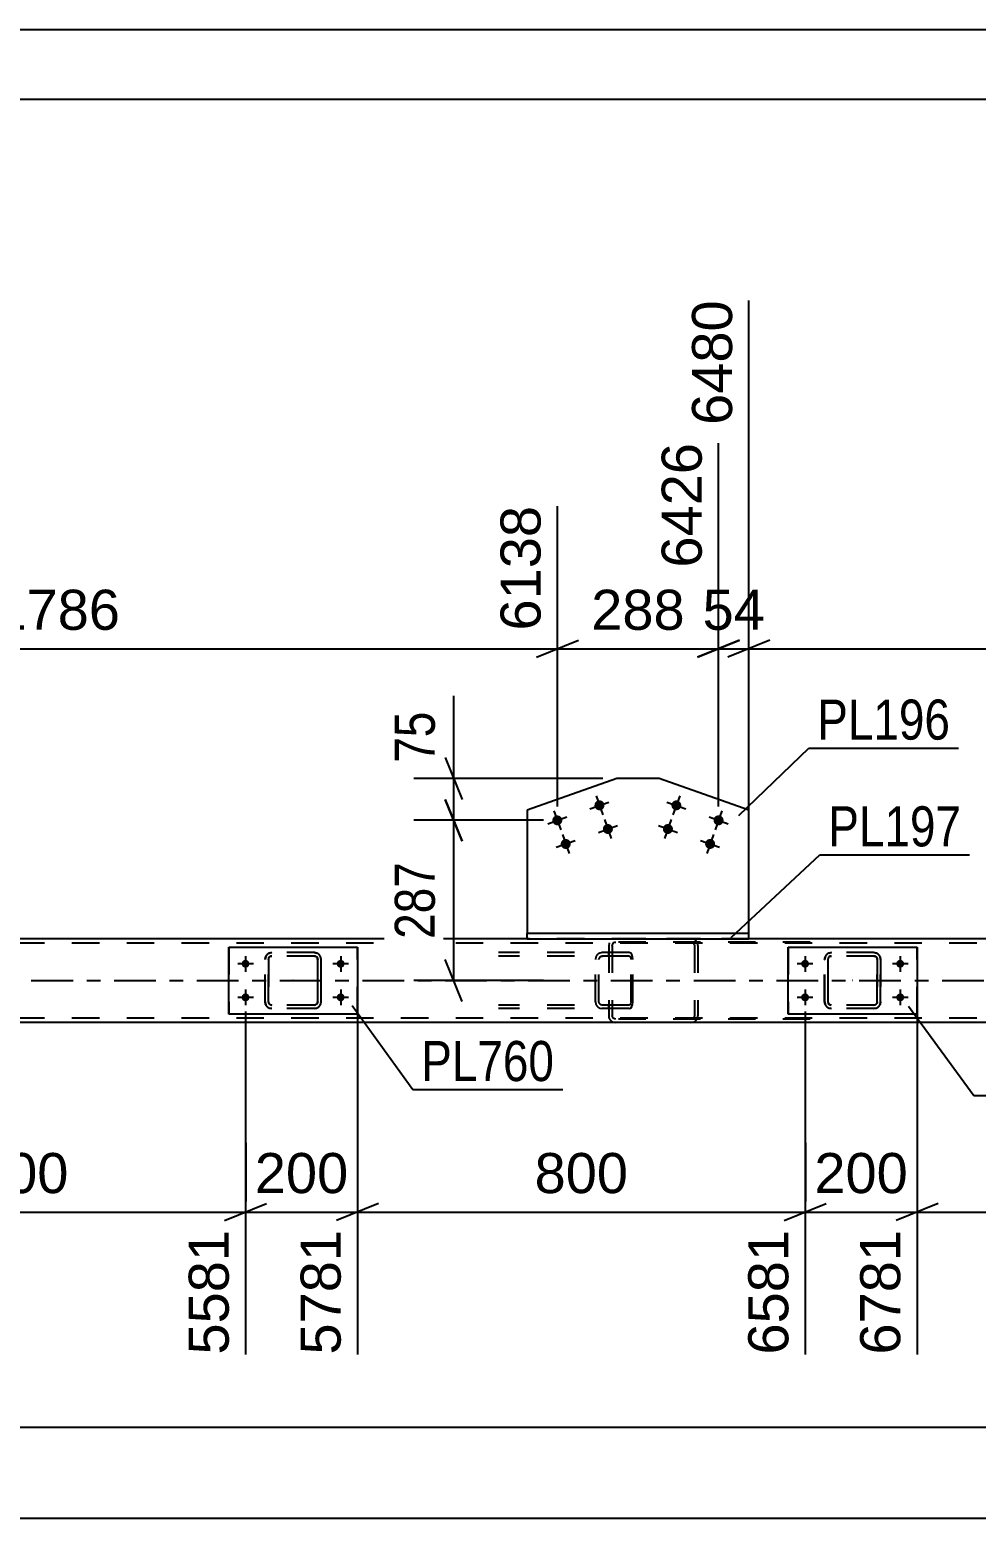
# Model space of a CAD drawing. Header units: millimetres. Extents: x -88 to 753, y -403 to 191.
# Drawn here: x 192.1 to 259.8, y 84.7 to 191.1 of the extents above; entities that cross this region are included whole.
import ezdxf

# ---------------------------------------------------------------- set-up
doc = ezdxf.new("R2010")
doc.units = ezdxf.units.MM
doc.linetypes.add('DXK_LINE_DOT2', pattern=[3.9198, 1.9599, -1.9599])
doc.linetypes.add('DXK_LINE_DOT3', pattern=[5.9187, 2.979, -0.9799, 0.9799, -0.9799])
doc.styles.add('Arial', font='arial.ttf', dxfattribs={"height": 0.2})
doc.styles.add('Arial Narrow', font='ARIALN.TTF', dxfattribs={"height": 0.2})

# ---------------------------------------------------------------- blocks, each defined once
blk = doc.blocks.new('Unknown-317404679-1115')
at = {"color": 5, "linetype": 'Continuous'}
for p, q in [((752.89, 191.12), (-88.11, 191.12)), ((747.89, 186.12), (-83.11, 186.12))]:
    blk.add_line(p, q, dxfattribs=at)
blk = doc.blocks.new('Part-317404679-1723 - 1690')
at = {"color": 7, "linetype": 'DXK_LINE_DOT2'}
for p, q in [((233.55, 125.8), (233.52, 125.66)), ((233.52, 125.66), (233.52, 120.62)), ((233.56, 125.85), (233.55, 125.8)), ((233.77, 125.66), (233.79, 125.75)), ((233.77, 125.66), (233.77, 120.62)), ((233.79, 125.75), (233.85, 125.83)), ((234.03, 126.14), (233.83, 126.11)), ((233.85, 125.83), (233.93, 125.88)), ((233.93, 125.88), (234.03, 125.9)), ((247.93, 126.14), (234.03, 126.14)), ((247.93, 125.9), (234.03, 125.9)), ((239.59, 126.11), (239.39, 126.14)), ((239.39, 125.9), (239.49, 125.88)), ((239.49, 125.88), (239.57, 125.83)), ((239.57, 125.83), (239.63, 125.75)), ((239.63, 125.75), (239.65, 125.66)), ((239.65, 125.66), (239.65, 120.62)), ((239.88, 125.8), (239.87, 125.85)), ((239.9, 125.66), (239.88, 125.8)), ((239.9, 125.66), (239.9, 120.62)), ((233.52, 120.62), (233.54, 120.54)), ((233.54, 120.54), (233.56, 120.44)), ((233.79, 120.53), (233.77, 120.62)), ((233.85, 120.45), (233.79, 120.53)), ((233.93, 120.4), (233.85, 120.45)), ((234.03, 120.38), (233.93, 120.4)), ((247.93, 120.38), (234.03, 120.38)), ((239.49, 120.4), (239.39, 120.38)), ((239.57, 120.45), (239.49, 120.4)), ((239.63, 120.53), (239.57, 120.45)), ((239.65, 120.62), (239.63, 120.53)), ((239.87, 120.44), (239.89, 120.54)), ((239.89, 120.54), (239.9, 120.62)), ((233.83, 120.18), (234.03, 120.14)), ((247.93, 120.14), (234.03, 120.14)), ((239.39, 120.14), (239.59, 120.18))]:
    blk.add_line(p, q, dxfattribs=at)
for centre, start, end in [((239.41, 125.64), 24.32, 69.2417), ((234.01, 120.64), 204.32, 249.2417), ((239.41, 120.64), 290.7583, 335.68)]:
    blk.add_arc(centre, 0.496, start, end, dxfattribs=at)
blk = doc.blocks.new('Bolt-317404679-1872 - 1690')
at = {"linetype": 'Continuous'}
for points in [[(233.2, 135.79, -1), (232.52, 135.55, -1)], [(230.18, 134.72, -1), (229.51, 134.48, -1)], [(233.8, 134.1, -1), (233.12, 133.86, -1)], [(230.79, 133.03, -1), (230.11, 132.79, -1)]]:
    blk.add_hatch(color=1, dxfattribs=at).paths.add_polyline_path(points)
at = {"color": 1, "linetype": 'Continuous'}
for p, q in [((232.62, 136.35), (233.1, 134.99)), ((229.6, 135.28), (230.09, 133.92)), ((232.18, 135.43), (233.54, 135.91)), ((229.17, 134.36), (230.52, 134.84)), ((232.78, 133.74), (234.14, 134.22)), ((233.22, 134.65), (233.7, 133.3)), ((229.77, 132.67), (231.13, 133.15)), ((230.21, 133.58), (230.69, 132.23))]:
    blk.add_line(p, q, dxfattribs=at)
blk = doc.blocks.new('Part-317404679-1804 - 1690')
at = {"color": 7, "linetype": 'DXK_LINE_DOT2'}
for p, q in [((234.99, 125.14), (225.63, 125.14)), ((234.99, 124.9), (225.63, 124.9)), ((232.61, 124.85), (232.57, 124.66)), ((232.57, 121.62), (232.57, 124.66)), ((232.82, 124.66), (232.84, 124.75)), ((232.82, 121.62), (232.82, 124.66)), ((232.84, 124.75), (232.9, 124.83)), ((233.07, 125.14), (232.88, 125.11)), ((232.9, 124.83), (232.98, 124.88)), ((232.98, 124.88), (233.07, 124.9)), ((233.52, 124.9), (233.52, 125.14)), ((235.09, 125.11), (234.99, 125.14)), ((234.99, 124.9), (235.04, 124.88)), ((235.04, 124.88), (235.08, 124.83)), ((235.08, 124.83), (235.11, 124.75)), ((235.18, 125), (235.09, 125.11)), ((235.11, 124.75), (235.12, 124.66)), ((235.12, 121.62), (235.12, 124.66)), ((235.23, 124.85), (235.18, 125)), ((235.25, 124.66), (235.23, 124.85)), ((235.25, 121.62), (235.25, 124.66)), ((234.99, 121.38), (225.63, 121.38)), ((232.57, 121.62), (232.61, 121.44)), ((232.84, 121.53), (232.82, 121.62)), ((232.9, 121.45), (232.84, 121.53)), ((232.98, 121.4), (232.9, 121.45)), ((233.07, 121.38), (232.98, 121.4)), ((233.52, 121.14), (233.52, 121.38)), ((235.04, 121.4), (234.99, 121.38)), ((235.08, 121.45), (235.04, 121.4)), ((235.11, 121.53), (235.08, 121.45)), ((235.12, 121.62), (235.11, 121.53)), ((235.18, 121.28), (235.23, 121.44)), ((235.23, 121.44), (235.25, 121.62)), ((234.99, 121.14), (225.63, 121.14)), ((232.88, 121.18), (233.07, 121.14)), ((234.99, 121.14), (235.09, 121.18)), ((235.09, 121.18), (235.18, 121.28))]:
    blk.add_line(p, q, dxfattribs=at)
for centre, start, end in [((233.06, 124.65), 111.1513, 156.1049), ((233.06, 121.64), 203.8951, 248.8487)]:
    blk.add_arc(centre, 0.492, start, end, dxfattribs=at)
blk = doc.blocks.new('Part-317404679-1816 - 1690')
at = {"color": 2, "linetype": 'Continuous'}
for p, q in [((246.36, 120.74), (246.36, 125.54)), ((246.36, 125.54), (246.36, 125.54)), ((246.36, 125.54), (255.56, 125.54)), ((255.56, 125.54), (255.56, 120.74)), ((246.36, 120.74), (246.36, 120.74)), ((255.56, 120.74), (246.36, 120.74))]:
    blk.add_line(p, q, dxfattribs=at)
at = {"color": 7, "linetype": 'DXK_LINE_DOT2'}
for p, q in [((246.36, 125.54), (246.36, 120.74)), ((246.36, 125.54), (246.36, 125.54)), ((255.56, 120.74), (255.56, 125.54)), ((246.36, 120.74), (246.36, 120.74))]:
    blk.add_line(p, q, dxfattribs=at)
blk = doc.blocks.new('Part-317404679-1834 - 1690')
at = {"color": 7, "linetype": 'DXK_LINE_DOT2'}
for p, q in [((248.95, 124.66), (248.99, 124.85)), ((248.95, 124.66), (248.96, 124.66)), ((248.95, 121.62), (248.95, 124.66)), ((249, 124.85), (248.96, 124.66)), ((248.96, 121.62), (248.96, 124.66)), ((249.21, 124.75), (249.19, 124.66)), ((249.2, 124.66), (249.19, 124.66)), ((249.19, 124.66), (249.19, 121.62)), ((249.2, 124.66), (249.22, 124.75)), ((249.2, 121.62), (249.2, 124.66)), ((249.26, 124.83), (249.21, 124.75)), ((249.22, 124.75), (249.27, 124.83)), ((249.25, 125.11), (249.43, 125.14)), ((249.44, 125.14), (249.25, 125.11)), ((249.25, 125.11), (249.25, 125.11)), ((249.34, 124.88), (249.26, 124.83)), ((249.27, 124.83), (249.35, 124.88)), ((249.43, 124.9), (249.34, 124.88)), ((249.35, 124.88), (249.44, 124.9)), ((252.48, 125.14), (249.43, 125.14)), ((252.48, 124.9), (249.43, 124.9)), ((252.47, 125.14), (252.66, 125.11)), ((252.57, 124.88), (252.47, 124.9)), ((252.66, 125.11), (252.48, 125.14)), ((252.48, 124.9), (252.57, 124.88)), ((252.57, 124.88), (252.57, 124.88)), ((252.57, 124.88), (252.65, 124.83)), ((252.64, 124.83), (252.57, 124.88)), ((252.7, 124.75), (252.64, 124.83)), ((252.65, 124.83), (252.7, 124.75)), ((252.7, 124.75), (252.72, 124.66)), ((252.71, 124.66), (252.7, 124.75)), ((252.72, 124.66), (252.71, 124.66)), ((252.71, 124.66), (252.71, 121.62)), ((252.72, 121.62), (252.72, 124.66)), ((252.92, 124.85), (252.95, 124.66)), ((252.96, 124.66), (252.92, 124.85)), ((252.96, 124.66), (252.95, 124.66)), ((252.95, 124.66), (252.95, 121.62)), ((252.96, 121.62), (252.96, 124.66)), ((248.96, 121.62), (248.95, 121.62)), ((248.99, 121.44), (248.95, 121.62)), ((248.96, 121.62), (249, 121.44)), ((249.19, 121.62), (249.2, 121.62)), ((249.19, 121.62), (249.21, 121.53)), ((249.22, 121.53), (249.2, 121.62)), ((249.21, 121.53), (249.26, 121.45)), ((249.27, 121.45), (249.22, 121.53)), ((249.26, 121.45), (249.34, 121.4)), ((249.35, 121.4), (249.27, 121.45)), ((249.34, 121.4), (249.43, 121.38)), ((249.44, 121.38), (249.35, 121.4)), ((252.48, 121.38), (249.43, 121.38)), ((252.47, 121.38), (252.57, 121.4)), ((252.57, 121.4), (252.48, 121.38)), ((252.65, 121.45), (252.57, 121.4)), ((252.57, 121.4), (252.64, 121.45)), ((252.57, 121.4), (252.57, 121.4)), ((252.64, 121.45), (252.7, 121.53)), ((252.7, 121.53), (252.65, 121.45)), ((252.72, 121.62), (252.7, 121.53)), ((252.7, 121.53), (252.71, 121.62)), ((252.71, 121.62), (252.72, 121.62)), ((252.95, 121.62), (252.92, 121.44)), ((252.92, 121.44), (252.96, 121.62)), ((252.95, 121.62), (252.96, 121.62)), ((249.25, 121.18), (249.25, 121.18)), ((249.43, 121.14), (249.25, 121.18)), ((249.25, 121.18), (249.44, 121.14)), ((252.48, 121.14), (249.43, 121.14)), ((252.66, 121.18), (252.47, 121.14)), ((252.48, 121.14), (252.66, 121.18))]:
    blk.add_line(p, q, dxfattribs=at)
at = {"color": 7, "linetype": 'DXK_LINE_DOT3'}
blk.add_line((250.96, 123.14), (250.95, 123.14), dxfattribs=at)
at = {"color": 7, "linetype": 'DXK_LINE_DOT2'}
for centre, start, end in [((249.43, 124.66), 112.5, 157.5), ((249.44, 124.66), 112.5, 157.5), ((252.47, 124.66), 22.5, 67.5), ((252.48, 124.66), 22.5, 67.5), ((249.43, 121.62), 202.5, 247.5), ((249.44, 121.62), 202.5, 247.5), ((252.47, 121.62), 292.5, 337.5), ((252.48, 121.62), 292.5, 337.5)]:
    blk.add_arc(centre, 0.48, start, end, dxfattribs=at)
blk = doc.blocks.new('Bolt-317404679-1858 - 1690')
at = {"linetype": 'Continuous'}
for points in [[(238.69, 135.55, -1), (238.02, 135.79, -1)], [(238.09, 133.86, -1), (237.41, 134.1, -1)], [(241.71, 134.48, -1), (241.03, 134.72, -1)], [(241.11, 132.79, -1), (240.43, 133.03, -1)]]:
    blk.add_hatch(color=1, dxfattribs=at).paths.add_polyline_path(points)
at = {"color": 1, "linetype": 'Continuous'}
for p, q in [((238.6, 136.35), (238.11, 134.99)), ((237.68, 135.91), (239.03, 135.43)), ((241.61, 135.28), (241.13, 133.92)), ((237.07, 134.22), (238.43, 133.74)), ((237.99, 134.65), (237.51, 133.3)), ((240.69, 134.84), (242.05, 134.36)), ((240.09, 133.15), (241.45, 132.67)), ((241.01, 133.58), (240.53, 132.23))]:
    blk.add_line(p, q, dxfattribs=at)
blk = doc.blocks.new('Bolt-317404679-1873 - 1690')
at = {"linetype": 'Continuous'}
for points in [[(207.28, 124.34), (207.29, 124.4), (207.3, 124.46), (207.33, 124.51), (207.37, 124.55), (207.42, 124.59), (207.47, 124.61), (207.53, 124.62), (207.59, 124.62), (207.65, 124.61), (207.7, 124.59), (207.75, 124.55), (207.79, 124.51), (207.81, 124.46), (207.83, 124.4), (207.84, 124.34), (207.83, 124.28), (207.81, 124.23), (207.79, 124.18), (207.75, 124.13), (207.7, 124.1), (207.65, 124.08), (207.59, 124.06), (207.53, 124.06), (207.47, 124.08), (207.42, 124.1), (207.37, 124.13), (207.33, 124.18), (207.3, 124.23), (207.29, 124.28)], [(214.08, 124.34), (214.09, 124.4), (214.1, 124.46), (214.13, 124.51), (214.17, 124.55), (214.22, 124.59), (214.27, 124.61), (214.33, 124.62), (214.39, 124.62), (214.45, 124.61), (214.5, 124.59), (214.55, 124.55), (214.59, 124.51), (214.61, 124.46), (214.63, 124.4), (214.64, 124.34), (214.63, 124.28), (214.61, 124.23), (214.59, 124.18), (214.55, 124.13), (214.5, 124.1), (214.45, 124.08), (214.39, 124.06), (214.33, 124.06), (214.27, 124.08), (214.22, 124.1), (214.17, 124.13), (214.13, 124.18), (214.1, 124.23), (214.09, 124.28)], [(207.28, 121.94), (207.29, 122), (207.3, 122.06), (207.33, 122.11), (207.37, 122.15), (207.42, 122.19), (207.47, 122.21), (207.53, 122.22), (207.59, 122.22), (207.65, 122.21), (207.7, 122.19), (207.75, 122.15), (207.79, 122.11), (207.81, 122.06), (207.83, 122), (207.84, 121.94), (207.83, 121.88), (207.81, 121.83), (207.79, 121.78), (207.75, 121.73), (207.7, 121.7), (207.65, 121.68), (207.59, 121.66), (207.53, 121.66), (207.47, 121.68), (207.42, 121.7), (207.37, 121.73), (207.33, 121.78), (207.3, 121.83), (207.29, 121.88)], [(214.08, 121.94), (214.09, 122), (214.1, 122.06), (214.13, 122.11), (214.17, 122.15), (214.22, 122.19), (214.27, 122.21), (214.33, 122.22), (214.39, 122.22), (214.45, 122.21), (214.5, 122.19), (214.55, 122.15), (214.59, 122.11), (214.61, 122.06), (214.63, 122), (214.64, 121.94), (214.63, 121.88), (214.61, 121.83), (214.59, 121.78), (214.55, 121.73), (214.5, 121.7), (214.45, 121.68), (214.39, 121.66), (214.33, 121.66), (214.27, 121.68), (214.22, 121.7), (214.17, 121.73), (214.13, 121.78), (214.1, 121.83), (214.09, 121.88)]]:
    blk.add_hatch(color=1, dxfattribs=at).paths.add_polyline_path(points)
at = {"color": 1, "linetype": 'Continuous'}
for p, q in [((207.56, 124.9), (207.56, 123.78)), ((214.36, 124.9), (214.36, 123.78)), ((208.12, 124.34), (207, 124.34)), ((214.92, 124.34), (213.8, 124.34)), ((207.56, 122.5), (207.56, 121.38)), ((214.36, 122.5), (214.36, 121.38)), ((208.12, 121.94), (207, 121.94)), ((214.92, 121.94), (213.8, 121.94))]:
    blk.add_line(p, q, dxfattribs=at)
blk = doc.blocks.new('Part-317404679-1943 - 1690')
at = {"color": 2, "linetype": 'Continuous'}
for p, q in [((206.36, 120.74), (206.36, 125.54)), ((206.36, 125.54), (206.36, 125.54)), ((206.36, 125.54), (215.56, 125.54)), ((215.56, 125.54), (215.56, 120.74)), ((206.36, 120.74), (206.36, 120.74)), ((215.56, 120.74), (206.36, 120.74))]:
    blk.add_line(p, q, dxfattribs=at)
at = {"color": 7, "linetype": 'DXK_LINE_DOT2'}
for p, q in [((206.36, 125.54), (206.36, 120.74)), ((206.36, 125.54), (206.36, 125.54)), ((215.56, 120.74), (215.56, 125.54)), ((206.36, 120.74), (206.36, 120.74))]:
    blk.add_line(p, q, dxfattribs=at)
blk = doc.blocks.new('Part-317404679-1944 - 1690')
at = {"color": 7, "linetype": 'DXK_LINE_DOT2'}
for p, q in [((208.95, 124.66), (208.99, 124.85)), ((208.95, 124.66), (208.96, 124.66)), ((208.95, 121.62), (208.95, 124.66)), ((209, 124.85), (208.96, 124.66)), ((208.96, 121.62), (208.96, 124.66)), ((209.21, 124.75), (209.19, 124.66)), ((209.2, 124.66), (209.19, 124.66)), ((209.19, 124.66), (209.19, 121.62)), ((209.2, 124.66), (209.22, 124.75)), ((209.2, 121.62), (209.2, 124.66)), ((209.26, 124.83), (209.21, 124.75)), ((209.22, 124.75), (209.27, 124.83)), ((209.25, 125.11), (209.43, 125.14)), ((209.25, 125.11), (209.26, 125.11)), ((209.44, 125.14), (209.26, 125.11)), ((209.34, 124.88), (209.26, 124.83)), ((209.27, 124.83), (209.35, 124.88)), ((209.43, 124.9), (209.34, 124.88)), ((209.35, 124.88), (209.44, 124.9)), ((212.48, 125.14), (209.43, 125.14)), ((212.48, 124.9), (209.43, 124.9)), ((212.47, 125.14), (212.66, 125.11)), ((212.57, 124.88), (212.47, 124.9)), ((212.66, 125.11), (212.48, 125.14)), ((212.48, 124.9), (212.57, 124.88)), ((212.57, 124.88), (212.57, 124.88)), ((212.57, 124.88), (212.65, 124.83)), ((212.64, 124.83), (212.57, 124.88)), ((212.7, 124.75), (212.64, 124.83)), ((212.65, 124.83), (212.7, 124.75)), ((212.7, 124.75), (212.72, 124.66)), ((212.71, 124.66), (212.7, 124.75)), ((212.72, 124.66), (212.71, 124.66)), ((212.71, 124.66), (212.71, 121.62)), ((212.72, 121.62), (212.72, 124.66)), ((212.92, 124.85), (212.95, 124.66)), ((212.96, 124.66), (212.92, 124.85)), ((212.96, 124.66), (212.95, 124.66)), ((212.95, 124.66), (212.95, 121.62)), ((212.96, 121.62), (212.96, 124.66)), ((208.96, 121.62), (208.95, 121.62)), ((208.99, 121.44), (208.95, 121.62)), ((208.96, 121.62), (209, 121.44)), ((209.19, 121.62), (209.2, 121.62)), ((209.19, 121.62), (209.21, 121.53)), ((209.22, 121.53), (209.2, 121.62)), ((209.21, 121.53), (209.26, 121.45)), ((209.27, 121.45), (209.22, 121.53)), ((209.26, 121.45), (209.34, 121.4)), ((209.35, 121.4), (209.27, 121.45)), ((209.34, 121.4), (209.43, 121.38)), ((209.44, 121.38), (209.35, 121.4)), ((212.48, 121.38), (209.43, 121.38)), ((212.47, 121.38), (212.57, 121.4)), ((212.57, 121.4), (212.48, 121.38)), ((212.65, 121.45), (212.57, 121.4)), ((212.57, 121.4), (212.64, 121.45)), ((212.57, 121.4), (212.57, 121.4)), ((212.64, 121.45), (212.7, 121.53)), ((212.7, 121.53), (212.65, 121.45)), ((212.72, 121.62), (212.7, 121.53)), ((212.7, 121.53), (212.71, 121.62)), ((212.71, 121.62), (212.72, 121.62)), ((212.95, 121.62), (212.92, 121.44)), ((212.92, 121.44), (212.96, 121.62)), ((212.95, 121.62), (212.96, 121.62)), ((209.25, 121.18), (209.26, 121.18)), ((209.43, 121.14), (209.25, 121.18)), ((209.26, 121.18), (209.44, 121.14)), ((212.48, 121.14), (209.43, 121.14)), ((212.66, 121.18), (212.47, 121.14)), ((212.48, 121.14), (212.66, 121.18))]:
    blk.add_line(p, q, dxfattribs=at)
at = {"color": 7, "linetype": 'DXK_LINE_DOT3'}
blk.add_line((210.96, 123.14), (210.95, 123.14), dxfattribs=at)
at = {"color": 7, "linetype": 'DXK_LINE_DOT2'}
for centre, start, end in [((209.43, 124.66), 112.5, 157.5), ((209.44, 124.66), 112.5, 157.5), ((212.47, 124.66), 22.5, 67.5), ((212.48, 124.66), 22.5, 67.5), ((209.43, 121.62), 202.5, 247.5), ((209.44, 121.62), 202.5, 247.5), ((212.47, 121.62), 292.5, 337.5), ((212.48, 121.62), 292.5, 337.5)]:
    blk.add_arc(centre, 0.48, start, end, dxfattribs=at)
blk = doc.blocks.new('Part-317404679-1950 - 1690')
at = {"color": 7, "linetype": 'DXK_LINE_DOT2'}
for p, q in [((616.53, 125.82), (38.36, 125.82)), ((243.54, 126.14), (227.68, 126.14)), ((616.53, 120.46), (38.36, 120.46))]:
    blk.add_line(p, q, dxfattribs=at)
at = {"color": 2, "linetype": 'Continuous'}
for p, q in [((227.68, 126.14), (158.4, 126.14)), ((312.82, 126.14), (243.54, 126.14)), ((612.53, 120.14), (38.36, 120.14))]:
    blk.add_line(p, q, dxfattribs=at)
at = {"color": 7, "linetype": 'DXK_LINE_DOT3'}
blk.add_line((38.36, 123.14), (616.53, 123.14), dxfattribs=at)
blk = doc.blocks.new('Part-317404679-1964 - 1690')
at = {"color": 2, "linetype": 'Continuous'}
for p, q in [((227.68, 126.14), (227.68, 126.54)), ((227.68, 126.54), (243.54, 126.54)), ((227.68, 126.14), (243.54, 126.14)), ((243.54, 126.14), (243.54, 126.54))]:
    blk.add_line(p, q, dxfattribs=at)
blk = doc.blocks.new('Part-317404679-1969 - 1690')
at = {"color": 2, "linetype": 'Continuous'}
for p, q in [((234.09, 137.59), (227.68, 135.32)), ((237.13, 137.59), (234.09, 137.59)), ((243.54, 135.32), (237.13, 137.59)), ((227.68, 135.32), (227.68, 126.54)), ((243.54, 126.54), (243.54, 135.32))]:
    blk.add_line(p, q, dxfattribs=at)
at = {"color": 7, "linetype": 'DXK_LINE_DOT2'}
blk.add_line((227.68, 126.54), (243.54, 126.54), dxfattribs=at)
blk = doc.blocks.new('Bolt-317404679-1971 - 1690')
at = {"linetype": 'Continuous'}
for points in [[(247.28, 124.34), (247.28, 124.4), (247.3, 124.46), (247.33, 124.51), (247.37, 124.55), (247.42, 124.59), (247.47, 124.61), (247.53, 124.62), (247.59, 124.62), (247.65, 124.61), (247.7, 124.59), (247.75, 124.55), (247.79, 124.51), (247.81, 124.46), (247.83, 124.4), (247.84, 124.34), (247.83, 124.28), (247.81, 124.23), (247.79, 124.18), (247.75, 124.13), (247.7, 124.1), (247.65, 124.08), (247.59, 124.06), (247.53, 124.06), (247.47, 124.08), (247.42, 124.1), (247.37, 124.13), (247.33, 124.18), (247.3, 124.23), (247.28, 124.28)], [(254.08, 124.34), (254.08, 124.4), (254.1, 124.46), (254.13, 124.51), (254.17, 124.55), (254.22, 124.59), (254.27, 124.61), (254.33, 124.62), (254.39, 124.62), (254.45, 124.61), (254.5, 124.59), (254.55, 124.55), (254.59, 124.51), (254.61, 124.46), (254.63, 124.4), (254.64, 124.34), (254.63, 124.28), (254.61, 124.23), (254.59, 124.18), (254.55, 124.13), (254.5, 124.1), (254.45, 124.08), (254.39, 124.06), (254.33, 124.06), (254.27, 124.08), (254.22, 124.1), (254.17, 124.13), (254.13, 124.18), (254.1, 124.23), (254.08, 124.28)], [(247.28, 121.94), (247.28, 122), (247.3, 122.06), (247.33, 122.11), (247.37, 122.15), (247.42, 122.19), (247.47, 122.21), (247.53, 122.22), (247.59, 122.22), (247.65, 122.21), (247.7, 122.19), (247.75, 122.15), (247.79, 122.11), (247.81, 122.06), (247.83, 122), (247.84, 121.94), (247.83, 121.88), (247.81, 121.83), (247.79, 121.78), (247.75, 121.73), (247.7, 121.7), (247.65, 121.68), (247.59, 121.66), (247.53, 121.66), (247.47, 121.68), (247.42, 121.7), (247.37, 121.73), (247.33, 121.78), (247.3, 121.83), (247.28, 121.88)], [(254.08, 121.94), (254.08, 122), (254.1, 122.06), (254.13, 122.11), (254.17, 122.15), (254.22, 122.19), (254.27, 122.21), (254.33, 122.22), (254.39, 122.22), (254.45, 122.21), (254.5, 122.19), (254.55, 122.15), (254.59, 122.11), (254.61, 122.06), (254.63, 122), (254.64, 121.94), (254.63, 121.88), (254.61, 121.83), (254.59, 121.78), (254.55, 121.73), (254.5, 121.7), (254.45, 121.68), (254.39, 121.66), (254.33, 121.66), (254.27, 121.68), (254.22, 121.7), (254.17, 121.73), (254.13, 121.78), (254.1, 121.83), (254.08, 121.88)]]:
    blk.add_hatch(color=1, dxfattribs=at).paths.add_polyline_path(points)
at = {"color": 1, "linetype": 'Continuous'}
for p, q in [((247.56, 124.9), (247.56, 123.78)), ((254.36, 124.9), (254.36, 123.78)), ((248.12, 124.34), (247, 124.34)), ((254.92, 124.34), (253.8, 124.34)), ((247.56, 122.5), (247.56, 121.38)), ((254.36, 122.5), (254.36, 121.38)), ((248.12, 121.94), (247, 121.94)), ((254.92, 121.94), (253.8, 121.94))]:
    blk.add_line(p, q, dxfattribs=at)
blk = doc.blocks.new('StraightDimension-317404679-13834 - 1690')
at = {"color": 7, "linetype": 'Continuous'}
for p, q in [((247.56, 120.94), (247.56, 96.41)), ((255.56, 120.94), (255.56, 96.41)), ((246.06, 106), (249.06, 107.2)), ((247.56, 106.6), (255.56, 106.6)), ((257.06, 107.2), (254.06, 106))]:
    blk.add_line(p, q, dxfattribs=at)
at = {"color": 0}
blk.add_wipeout([(255.49, 107.35), (255.49, 111.55), (247.62, 111.55), (247.62, 107.35)], dxfattribs=at)
at = {"color": 0, "linetype": 'Continuous'}
blk.add_wipeout([(254.96, 105.9), (250.76, 105.9), (250.76, 95.81), (254.96, 95.81)], dxfattribs=at)
at = {"color": 3, "style": 'Arial'}
blk.add_text('200', height=2.865, dxfattribs=at).set_placement((248.22, 107.95))
at = {"color": 3, "linetype": 'Continuous', "style": 'Arial'}
blk.add_text('6781', height=2.865, rotation=90.0002, dxfattribs=at).set_placement((254.36, 96.41))
blk = doc.blocks.new('StraightDimension-317404679-7102 - 1690')
at = {"color": 7, "linetype": 'Continuous'}
for p, q in [((243.54, 130), (243.54, 171.77)), ((241.37, 135.6), (241.37, 161.57)), ((239.87, 146.27), (242.87, 147.47)), ((241.37, 146.87), (243.54, 146.87)), ((245.04, 147.47), (242.04, 146.27))]:
    blk.add_line(p, q, dxfattribs=at)
at = {"color": 0, "linetype": 'Continuous'}
blk.add_wipeout([(242.94, 172.37), (238.74, 172.37), (238.74, 162.27), (242.94, 162.27)], dxfattribs=at)
at = {"color": 3, "linetype": 'Continuous', "style": 'Arial'}
blk.add_text('6480', height=2.865, rotation=90.0002, dxfattribs=at).set_placement((242.34, 162.87))
at = {"color": 0}
blk.add_wipeout([(245.28, 147.62), (245.28, 151.82), (239.63, 151.82), (239.63, 147.62)], dxfattribs=at)
at = {"color": 3, "style": 'Arial'}
blk.add_text('54', height=2.865, dxfattribs=at).set_placement((240.23, 148.22))
blk = doc.blocks.new('StraightDimension-317404679-13833 - 1690')
at = {"color": 7, "linetype": 'Continuous'}
for p, q in [((255.56, 120.94), (255.56, 96.41)), ((287.56, 120.94), (287.56, 96.41)), ((257.06, 107.2), (254.06, 106)), ((255.56, 106.6), (287.56, 106.6)), ((286.06, 106), (289.06, 107.2))]:
    blk.add_line(p, q, dxfattribs=at)
at = {"color": 0}
blk.add_wipeout([(275.5, 107.35), (275.5, 111.55), (267.62, 111.55), (267.62, 107.35)], dxfattribs=at)
at = {"color": 3, "style": 'Arial'}
blk.add_text('800', height=2.865, dxfattribs=at).set_placement((268.22, 107.95))
at = {"color": 0, "linetype": 'Continuous'}
blk.add_wipeout([(286.96, 105.9), (282.76, 105.9), (282.76, 95.81), (286.96, 95.81)], dxfattribs=at)
at = {"color": 3, "linetype": 'Continuous', "style": 'Arial'}
blk.add_text('7581', height=2.865, rotation=90.0002, dxfattribs=at).set_placement((286.36, 96.41))
blk = doc.blocks.new('StraightDimension-317404679-7103 - 1690')
at = {"color": 7, "linetype": 'Continuous'}
for p, q in [((241.37, 135.6), (241.37, 161.57)), ((229.85, 135.6), (229.85, 157.07)), ((228.35, 146.27), (231.35, 147.47)), ((229.85, 146.87), (241.37, 146.87)), ((242.87, 147.47), (239.87, 146.27))]:
    blk.add_line(p, q, dxfattribs=at)
at = {"color": 0}
blk.add_wipeout([(239.54, 147.62), (239.54, 151.82), (231.67, 151.82), (231.67, 147.62)], dxfattribs=at)
at = {"color": 3, "style": 'Arial'}
blk.add_text('288', height=2.865, dxfattribs=at).set_placement((232.27, 148.22))
at = {"color": 0, "linetype": 'Continuous'}
blk.add_wipeout([(240.77, 162.17), (236.57, 162.17), (236.57, 152.07), (240.77, 152.07)], dxfattribs=at)
at = {"color": 3, "linetype": 'Continuous', "style": 'Arial'}
blk.add_text('6426', height=2.865, rotation=90.0002, dxfattribs=at).set_placement((240.17, 152.67))
blk = doc.blocks.new('StraightDimension-317404679-13836 - 1690')
at = {"color": 7, "linetype": 'Continuous'}
for p, q in [((207.56, 120.94), (207.56, 96.41)), ((215.56, 120.94), (215.56, 96.41)), ((206.06, 106), (209.06, 107.2)), ((207.56, 106.6), (215.56, 106.6)), ((217.06, 107.2), (214.06, 106))]:
    blk.add_line(p, q, dxfattribs=at)
at = {"color": 0}
blk.add_wipeout([(215.49, 107.35), (215.49, 111.55), (207.62, 111.55), (207.62, 107.35)], dxfattribs=at)
at = {"color": 0, "linetype": 'Continuous'}
blk.add_wipeout([(214.96, 105.9), (210.76, 105.9), (210.76, 95.81), (214.96, 95.81)], dxfattribs=at)
at = {"color": 3, "style": 'Arial'}
blk.add_text('200', height=2.865, dxfattribs=at).set_placement((208.22, 107.95))
at = {"color": 3, "linetype": 'Continuous', "style": 'Arial'}
blk.add_text('5781', height=2.865, rotation=90.0002, dxfattribs=at).set_placement((214.36, 96.41))
blk = doc.blocks.new('StraightDimension-317404679-2515 - 1690')
at = {"color": 7, "linetype": 'Continuous'}
blk.add_line((0.16, 84.71), (617.33, 84.71), dxfattribs=at)
blk = doc.blocks.new('StraightDimension-317404679-2569 - 1690')
at = {"color": 7, "linetype": 'Continuous'}
blk.add_line((0.96, 91.21), (616.53, 91.21), dxfattribs=at)
blk = doc.blocks.new('StraightDimension-317404679-7101 - 1690')
at = {"color": 7, "linetype": 'Continuous'}
for p, q in [((243.54, 130), (243.54, 171.77)), ((314.98, 135.6), (314.98, 157.07)), ((245.04, 147.47), (242.04, 146.27)), ((243.54, 146.87), (314.98, 146.87)), ((313.48, 146.27), (316.48, 147.47))]:
    blk.add_line(p, q, dxfattribs=at)
at = {"color": 0}
blk.add_wipeout([(284.3, 147.62), (284.3, 151.82), (274.21, 151.82), (274.21, 147.62)], dxfattribs=at)
at = {"color": 3, "style": 'Arial'}
blk.add_text('1786', height=2.865, dxfattribs=at).set_placement((274.81, 148.22))
at = {"color": 0, "linetype": 'Continuous'}
blk.add_wipeout([(314.38, 157.67), (310.18, 157.67), (310.18, 147.57), (314.38, 147.57)], dxfattribs=at)
at = {"color": 3, "linetype": 'Continuous', "style": 'Arial'}
blk.add_text('8266', height=2.865, rotation=90.0002, dxfattribs=at).set_placement((313.78, 148.17))
blk = doc.blocks.new('StraightDimension-317404679-7104 - 1690')
at = {"color": 7, "linetype": 'Continuous'}
for p, q in [((158.4, 128.71), (158.4, 171.77)), ((229.85, 135.6), (229.85, 157.07)), ((159.9, 147.47), (156.9, 146.27)), ((158.4, 146.87), (229.85, 146.87)), ((228.35, 146.27), (231.35, 147.47))]:
    blk.add_line(p, q, dxfattribs=at)
at = {"color": 0}
blk.add_wipeout([(199.17, 147.62), (199.17, 151.82), (189.08, 151.82), (189.08, 147.62)], dxfattribs=at)
at = {"color": 3, "style": 'Arial'}
blk.add_text('1786', height=2.865, dxfattribs=at).set_placement((189.68, 148.22))
at = {"color": 0, "linetype": 'Continuous'}
blk.add_wipeout([(229.25, 157.67), (225.05, 157.67), (225.05, 147.57), (229.25, 147.57)], dxfattribs=at)
at = {"color": 3, "linetype": 'Continuous', "style": 'Arial'}
blk.add_text('6138', height=2.865, rotation=90.0002, dxfattribs=at).set_placement((228.65, 148.17))
blk = doc.blocks.new('StraightDimension-317404679-13835 - 1690')
at = {"color": 7, "linetype": 'Continuous'}
for p, q in [((215.56, 120.94), (215.56, 96.41)), ((247.56, 120.94), (247.56, 96.41)), ((217.06, 107.2), (214.06, 106)), ((215.56, 106.6), (247.56, 106.6)), ((246.06, 106), (249.06, 107.2))]:
    blk.add_line(p, q, dxfattribs=at)
at = {"color": 0}
blk.add_wipeout([(235.49, 107.35), (235.49, 111.55), (227.62, 111.55), (227.62, 107.35)], dxfattribs=at)
at = {"color": 3, "style": 'Arial'}
blk.add_text('800', height=2.865, dxfattribs=at).set_placement((228.22, 107.95))
at = {"color": 0, "linetype": 'Continuous'}
blk.add_wipeout([(246.96, 105.9), (242.76, 105.9), (242.76, 95.81), (246.96, 95.81)], dxfattribs=at)
at = {"color": 3, "linetype": 'Continuous', "style": 'Arial'}
blk.add_text('6581', height=2.865, rotation=90.0002, dxfattribs=at).set_placement((246.36, 96.41))
blk = doc.blocks.new('StraightDimension-317404679-13837 - 1690')
at = {"color": 7, "linetype": 'Continuous'}
for p, q in [((175.56, 120.94), (175.56, 96.41)), ((207.56, 120.94), (207.56, 96.41)), ((177.06, 107.2), (174.06, 106)), ((175.56, 106.6), (207.56, 106.6)), ((206.06, 106), (209.06, 107.2))]:
    blk.add_line(p, q, dxfattribs=at)
at = {"color": 0}
blk.add_wipeout([(195.49, 107.35), (195.49, 111.55), (187.62, 111.55), (187.62, 107.35)], dxfattribs=at)
at = {"color": 3, "style": 'Arial'}
blk.add_text('800', height=2.865, dxfattribs=at).set_placement((188.22, 107.95))
at = {"color": 0, "linetype": 'Continuous'}
blk.add_wipeout([(206.96, 105.9), (202.76, 105.9), (202.76, 95.81), (206.96, 95.81)], dxfattribs=at)
at = {"color": 3, "linetype": 'Continuous', "style": 'Arial'}
blk.add_text('5581', height=2.865, rotation=90.0002, dxfattribs=at).set_placement((206.36, 96.41))
blk = doc.blocks.new('StraightDimension-317404679-14726 - 1690')
at = {"color": 7, "linetype": 'Continuous'}
for p, q in [((221.84, 136.1), (223.04, 133.1)), ((228.85, 134.6), (219.59, 134.6)), ((222.44, 123.14), (222.44, 134.6)), ((223.04, 121.64), (221.84, 124.64)), ((228.85, 123.14), (219.59, 123.14))]:
    blk.add_line(p, q, dxfattribs=at)
at = {"color": 0}
blk.add_wipeout([(221.69, 132.21), (217.49, 132.21), (217.49, 125.53), (221.69, 125.53)], dxfattribs=at)
at = {"color": 3, "style": 'Arial Narrow'}
blk.add_text('287', height=2.863, rotation=90.0002, dxfattribs=at).set_placement((221.09, 126.13))
blk = doc.blocks.new('StraightDimension-317404679-14725 - 1690')
at = {"color": 7, "linetype": 'Continuous'}
for p, q in [((222.44, 137.59), (222.44, 143.5)), ((222.44, 137.59), (222.44, 143.5)), ((221.84, 139.09), (223.04, 136.09)), ((233.09, 137.59), (219.59, 137.59)), ((222.44, 134.6), (222.44, 137.59)), ((223.04, 133.1), (221.84, 136.1)), ((228.85, 134.6), (219.59, 134.6))]:
    blk.add_line(p, q, dxfattribs=at)
at = {"color": 0}
blk.add_wipeout([(221.69, 142.98), (217.49, 142.98), (217.49, 138.12), (221.69, 138.12)], dxfattribs=at)
at = {"color": 3, "style": 'Arial Narrow'}
blk.add_text('75', height=2.863, rotation=90.0002, dxfattribs=at).set_placement((221.09, 138.72))
blk = doc.blocks.new('Mark-317404679-1812 - 1690')
at = {"color": 30, "linetype": 'Continuous'}
for p, q in [((254.96, 121.32), (259.63, 114.94)), ((259.63, 114.94), (270.34, 114.94))]:
    blk.add_line(p, q, dxfattribs=at)
at = {"color": 0}
blk.add_wipeout([(269.74, 115.54), (269.74, 118.54), (260.23, 118.54), (260.23, 115.54)], dxfattribs=at)
blk.add_wipeout([(269.74, 115.54), (269.74, 118.54), (260.23, 118.54), (260.23, 115.54)], dxfattribs=at)
at = {"color": 3, "style": 'Arial Narrow'}
blk.add_text('PL760', height=2.863, dxfattribs=at).set_placement((260.23, 115.54))
blk = doc.blocks.new('Mark-317404679-1939 - 1690')
at = {"color": 30, "linetype": 'Continuous'}
for p, q in [((215.18, 121.36), (219.52, 115.36)), ((219.52, 115.36), (230.23, 115.36))]:
    blk.add_line(p, q, dxfattribs=at)
at = {"color": 0}
blk.add_wipeout([(229.63, 115.96), (229.63, 118.96), (220.12, 118.96), (220.12, 115.96)], dxfattribs=at)
blk.add_wipeout([(229.63, 115.96), (229.63, 118.96), (220.12, 118.96), (220.12, 115.96)], dxfattribs=at)
at = {"color": 3, "style": 'Arial Narrow'}
blk.add_text('PL760', height=2.863, dxfattribs=at).set_placement((220.12, 115.96))
blk = doc.blocks.new('Mark-317404679-1960 - 1690')
at = {"color": 30, "linetype": 'Continuous'}
for p, q in [((242.28, 126.23), (248.62, 132.14)), ((248.62, 132.14), (259.32, 132.14))]:
    blk.add_line(p, q, dxfattribs=at)
at = {"color": 0}
blk.add_wipeout([(258.72, 132.74), (258.72, 135.74), (249.22, 135.74), (249.22, 132.74)], dxfattribs=at)
blk.add_wipeout([(258.72, 132.74), (258.72, 135.74), (249.22, 135.74), (249.22, 132.74)], dxfattribs=at)
at = {"color": 3, "style": 'Arial Narrow'}
blk.add_text('PL197', height=2.863, dxfattribs=at).set_placement((249.22, 132.74))
blk = doc.blocks.new('Mark-317404679-1965 - 1690')
at = {"color": 30, "linetype": 'Continuous'}
for p, q in [((242.83, 134.94), (247.83, 139.77)), ((247.83, 139.77), (258.53, 139.77))]:
    blk.add_line(p, q, dxfattribs=at)
at = {"color": 0}
blk.add_wipeout([(257.93, 140.37), (257.93, 143.37), (248.43, 143.37), (248.43, 140.37)], dxfattribs=at)
blk.add_wipeout([(257.93, 140.37), (257.93, 143.37), (248.43, 143.37), (248.43, 140.37)], dxfattribs=at)
at = {"color": 3, "style": 'Arial Narrow'}
blk.add_text('PL196', height=2.863, dxfattribs=at).set_placement((248.43, 140.37))

msp = doc.modelspace()

# ---------------------------------------------------------------- block references
for name in ['Unknown-317404679-1115', 'Part-317404679-1969 - 1690', 'Bolt-317404679-1872 - 1690', 'Bolt-317404679-1858 - 1690', 'Part-317404679-1950 - 1690', 'Part-317404679-1964 - 1690', 'Part-317404679-1723 - 1690', 'Part-317404679-1943 - 1690', 'Bolt-317404679-1873 - 1690', 'Part-317404679-1944 - 1690', 'Part-317404679-1804 - 1690', 'Part-317404679-1816 - 1690', 'Bolt-317404679-1971 - 1690', 'Part-317404679-1834 - 1690']:
    msp.add_blockref(name, (0, 0))

# ---------------------------------------------------------------- next in the draw order: block references
for name in ['StraightDimension-317404679-7102 - 1690', 'StraightDimension-317404679-13836 - 1690', 'StraightDimension-317404679-13834 - 1690']:
    msp.add_blockref(name, (0, 0))

# ---------------------------------------------------------------- next in the draw order: block references
for name in ['StraightDimension-317404679-7103 - 1690', 'StraightDimension-317404679-13833 - 1690']:
    msp.add_blockref(name, (0, 0))

# ---------------------------------------------------------------- next in the draw order: block references
for name in ['StraightDimension-317404679-7104 - 1690', 'StraightDimension-317404679-7101 - 1690', 'StraightDimension-317404679-2515 - 1690']:
    msp.add_blockref(name, (0, 0))

# ---------------------------------------------------------------- next in the draw order: block references
for name in ['StraightDimension-317404679-14726 - 1690', 'Mark-317404679-1960 - 1690', 'StraightDimension-317404679-2569 - 1690']:
    msp.add_blockref(name, (0, 0))

# ---------------------------------------------------------------- next in the draw order: block references
for name in ['StraightDimension-317404679-14725 - 1690', 'Mark-317404679-1965 - 1690', 'Mark-317404679-1812 - 1690', 'StraightDimension-317404679-13837 - 1690', 'StraightDimension-317404679-13835 - 1690']:
    msp.add_blockref(name, (0, 0))

# ---------------------------------------------------------------- next in the draw order: block references
msp.add_blockref('Mark-317404679-1939 - 1690', (0, 0))

doc.saveas('drawing.dxf')
